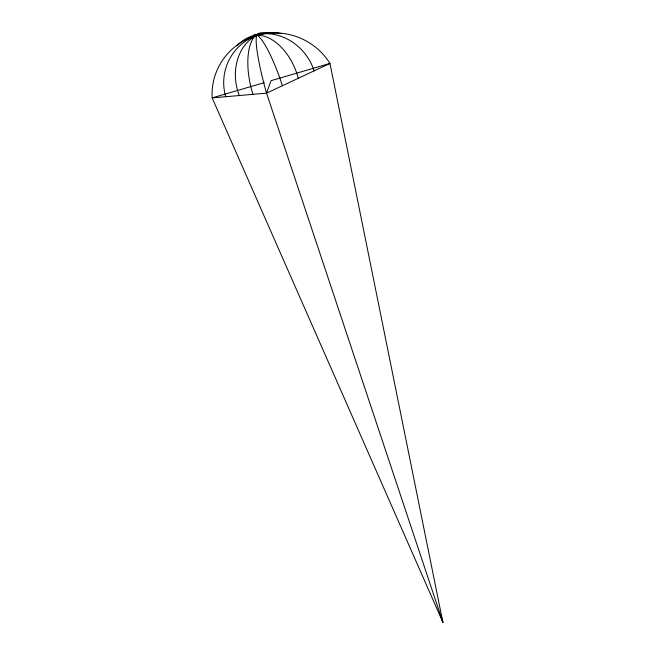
<?xml version="1.0" encoding="UTF-8"?>
<svg xmlns="http://www.w3.org/2000/svg" width="655" height="655" viewBox="0 0 655 655"><rect width="100%" height="100%" fill="white"/><g stroke="black" fill="none" stroke-linecap="round" stroke-linejoin="round"><path stroke-width="0.98" d="M441.077 616.38L442.854 622.25L266.544 93.166L271.055 80.663L329.956 63.437L442.854 622.25L212.146 97.898A63.854 62.364 19.8 0 1 256.711 35.468A63.854 62.364 19.8 0 1 329.956 63.437L266.544 93.166L212.146 97.898L264.178 82.677M440.995 616.404L442.854 622.25M225.746 96.711A48.928 47.332 -65.9 0 1 281.069 33.552M239.345 95.532A43.959 34.355 85 0 1 241.613 50.017A43.959 34.355 85 0 1 274.535 33.561M266.544 93.166A63.854 8.212 73.7 0 1 259.658 34.838M247.484 39.316A43.959 26.364 64.9 0 1 298.254 78.305M252.945 94.345A48.928 21.083 77.2 0 1 266.495 33.602M253.248 36.287A48.928 9.145 70.5 0 1 282.395 85.731M236.905 45.776A48.928 43.345 52.9 0 1 314.105 70.871"/></g></svg>
